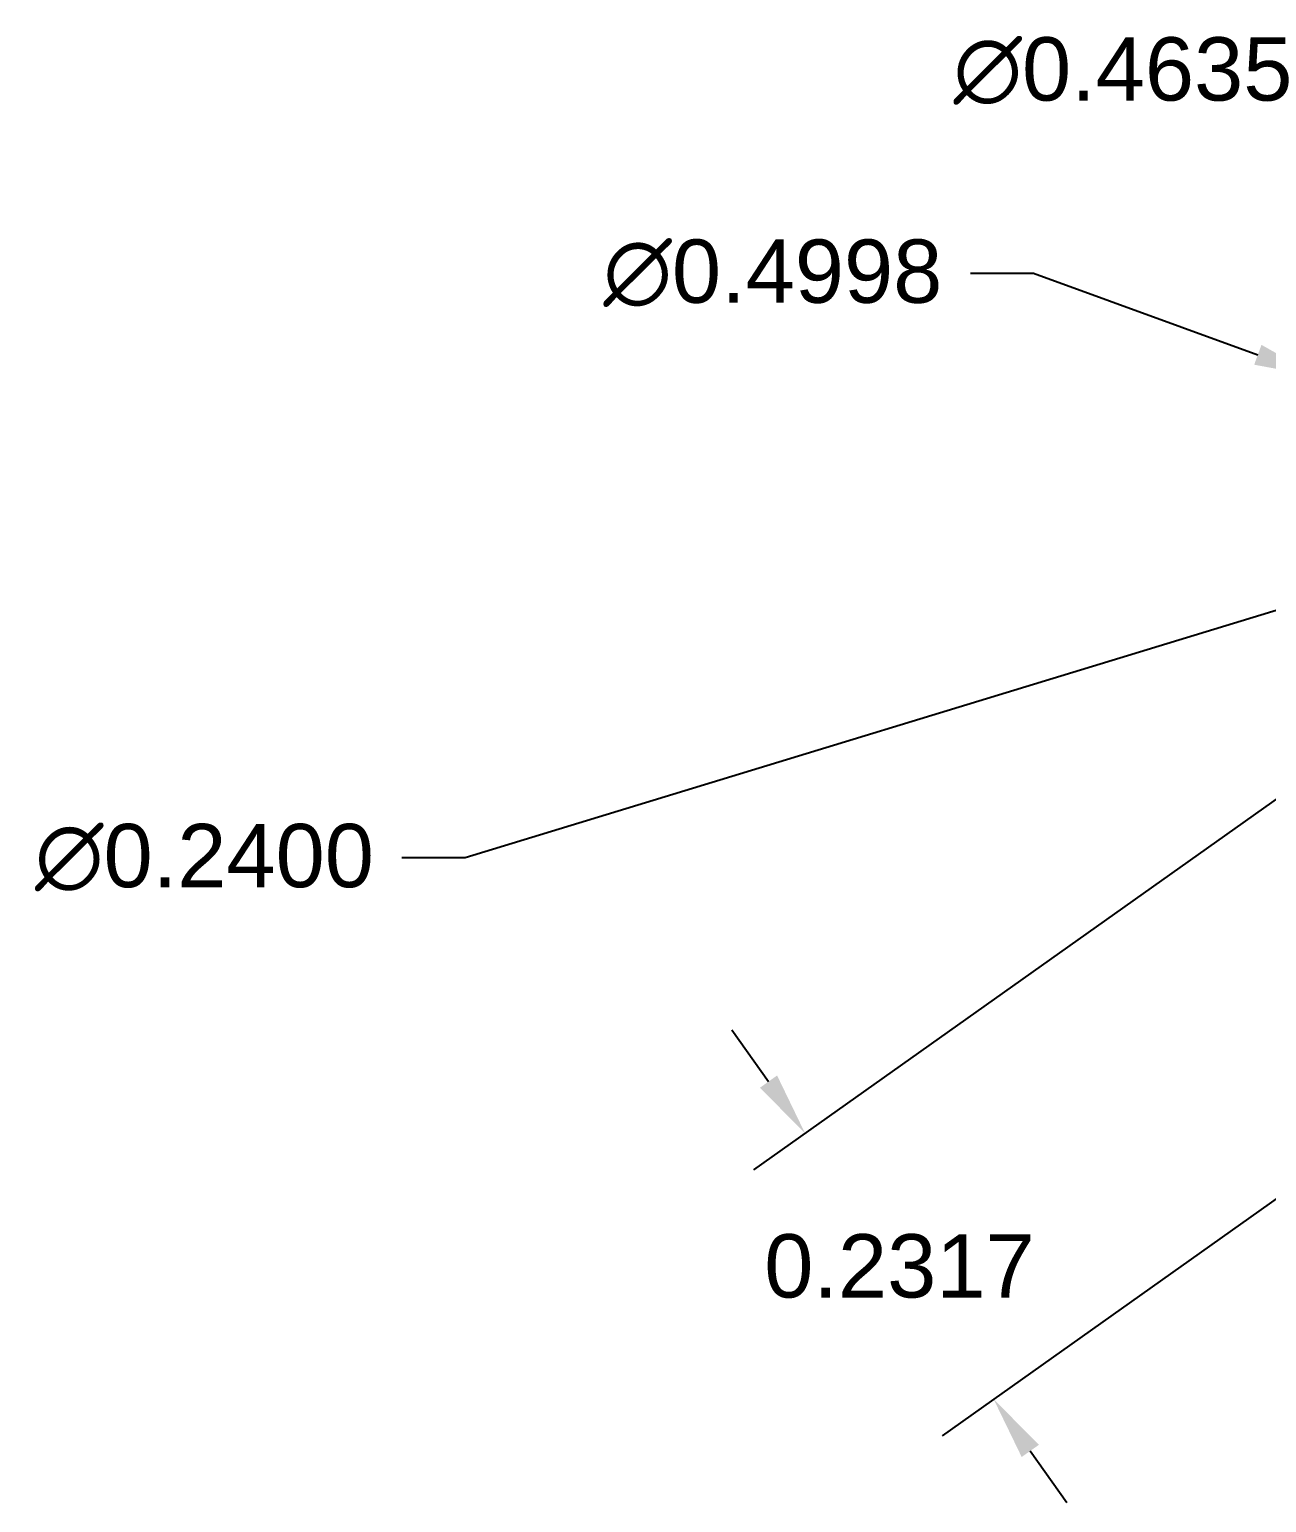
# Model space of a CAD drawing. Header units: metres. Extents: x 26.3 to 44.2, y 14.4 to 19.6.
# Drawn here: x 26.285 to 27.165, y 18.024 to 19.071 of the extents above; entities that cross this region are included whole.
import ezdxf

# ---------------------------------------------------------------- set-up
doc = ezdxf.new("R2010")
doc.units = ezdxf.units.M
doc.header["$MEASUREMENT"] = 0
doc.layers.add('Dimensions', color=7, linetype='Continuous', plot=False)
doc.styles.get("Standard").update_dxf_attribs({"font": 'arial.ttf'})
doc.dimstyles.new('Annotative', dxfattribs={"dimscale": 0, "dimtxt": 0.18, "dimasz": 0.18, "dimexe": 0.18, "dimexo": 0.0625, "dimgap": 0.09, "dimtad": 0, "dimtih": 1, "dimtoh": 1, "dimdec": 4, "dimzin": 0, "dimdsep": 46, "dimtxsty": 'Standard', "dimcen": 0.09, "dimadec": 0, "dimazin": 0, "dimtfac": 1, "dimtdec": 4, "dimtofl": 0, "dimtmove": 0, "dimatfit": 3, "dimfxl": 1, "dimtolj": 1, "dimtzin": 0, "dimarcsym": 0})

# ---------------------------------------------------------------- blocks, each defined once
blk = doc.blocks.new('*D77')
at = {"layer": 'Defpoints', "color": 0, "transparency": 16777216}
for p in [(27.2008, 18.8241), (27.6706, 18.6534)]:
    blk.add_point(p, dxfattribs=at)
at = {"layer": 'Dimensions', "color": 0, "lineweight": -2, "transparency": 16777216}
for p, q in [((26.9541, 18.8974), (26.9991, 18.8974)), ((26.9991, 18.8974), (27.1585, 18.8395)), ((27.4357, 18.7163), (27.4357, 18.7613)), ((27.4132, 18.7388), (27.4582, 18.7388))]:
    blk.add_line(p, q, dxfattribs=at)
at = {"layer": 'Dimensions', "color": 0, "transparency": 16777216}
blk.add_solid([(27.1611, 18.8465), (27.1559, 18.8324), (27.2008, 18.8241)], dxfattribs=at)
at = {"layer": 'Dimensions', "color": 0, "transparency": 16777216, "insert": (26.8137, 18.8974), "char_height": 0.045, "attachment_point": 5}
blk.add_mtext('\\A1;∅0.4998', dxfattribs=at)
blk = doc.blocks.new('*D79')
at = {"layer": 'Defpoints', "color": 0, "transparency": 16777216}
for p in [(27.3136, 18.9357), (27.5578, 18.5418)]:
    blk.add_point(p, dxfattribs=at)
at = {"layer": 'Dimensions', "color": 0, "lineweight": -2, "transparency": 16777216}
for p, q in [((27.2032, 19.0411), (27.2482, 19.0411)), ((27.2482, 19.0411), (27.2898, 18.9739)), ((27.4357, 18.7163), (27.4357, 18.7613)), ((27.4132, 18.7388), (27.4582, 18.7388))]:
    blk.add_line(p, q, dxfattribs=at)
at = {"layer": 'Dimensions', "color": 0, "transparency": 16777216}
blk.add_solid([(27.2962, 18.9779), (27.2835, 18.97), (27.3136, 18.9357)], dxfattribs=at)
at = {"layer": 'Dimensions', "color": 0, "transparency": 16777216, "insert": (27.0626, 19.0411), "char_height": 0.045, "attachment_point": 5}
blk.add_mtext('\\A1;∅0.4635', dxfattribs=at)
blk = doc.blocks.new('*D61')
at = {"layer": 'Defpoints', "color": 0, "transparency": 16777216}
for p in [(27.7544, 18.9373), (27.8885, 18.7483), (26.9707, 18.0972)]:
    blk.add_point(p, dxfattribs=at)
at = {"layer": 'Dimensions', "color": 0, "lineweight": -2, "transparency": 16777216}
for p, q in [((27.7417, 18.9282), (26.7999, 18.2602)), ((27.8757, 18.7392), (26.934, 18.0712)), ((26.8106, 18.3229), (26.7846, 18.3596)), ((26.9967, 18.0605), (27.0228, 18.0238))]:
    blk.add_line(p, q, dxfattribs=at)
at = {"layer": 'Dimensions', "color": 0, "transparency": 16777216}
for points in [[(26.8167, 18.3273), (26.8045, 18.3186), (26.8366, 18.2862)], [(27.0029, 18.0649), (26.9906, 18.0562), (26.9707, 18.0972)]]:
    blk.add_solid(points, dxfattribs=at)
at = {"layer": 'Dimensions', "color": 0, "transparency": 16777216, "insert": (26.9037, 18.1917), "char_height": 0.045, "attachment_point": 5}
blk.add_mtext('\\A1;0.2317', dxfattribs=at)
blk = doc.blocks.new('*D63')
at = {"layer": 'Defpoints', "color": 0, "transparency": 16777216}
for p in [(27.5505, 18.7737), (27.3209, 18.7036)]:
    blk.add_point(p, dxfattribs=at)
at = {"layer": 'Dimensions', "color": 0, "lineweight": -2, "transparency": 16777216}
for p, q in [((27.4357, 18.7161), (27.4357, 18.7611)), ((27.4132, 18.7386), (27.4582, 18.7386)), ((26.5949, 18.4821), (27.2779, 18.6905)), ((26.5499, 18.4821), (26.5949, 18.4821))]:
    blk.add_line(p, q, dxfattribs=at)
at = {"layer": 'Dimensions', "color": 0, "transparency": 16777216}
blk.add_solid([(27.2757, 18.6977), (27.2801, 18.6833), (27.3209, 18.7036)], dxfattribs=at)
at = {"layer": 'Dimensions', "color": 0, "transparency": 16777216, "insert": (26.4096, 18.4821), "char_height": 0.045, "attachment_point": 5}
blk.add_mtext('\\A1;∅0.2400', dxfattribs=at)

msp = doc.modelspace()

# ---------------------------------------------------------------- dimensions: what is measured, and where the dimension line sits
at = {"layer": 'Dimensions'}
for p1, p2, picture, middle in [((27.557812, 18.54183), (27.313555, 18.935689), '*D79', (27.062627, 19.041101)), ((27.67056, 18.65343), (27.2008, 18.82409), '*D77', (26.81365, 18.89737)), ((27.55046, 18.77367), (27.32091, 18.70363), '*D63', (26.40955, 18.4821))]:
    dim = msp.add_diameter_dim_2p(p1=p1, p2=p2, dimstyle='Annotative', dxfattribs=at)
    dim.commit()
    dim.dimension.update_dxf_attribs({"geometry": picture, "text_midpoint": middle, "dimtype": 163})
dim = msp.add_aligned_dim(p1=(27.7544, 18.93725), p2=(27.88846, 18.74828), distance=-1.12523, dimstyle='Annotative', dxfattribs=at)
dim.commit()
dim.dimension.update_dxf_attribs({"geometry": '*D61', "text_midpoint": (26.90367, 18.19173)})

doc.saveas('drawing.dxf')
